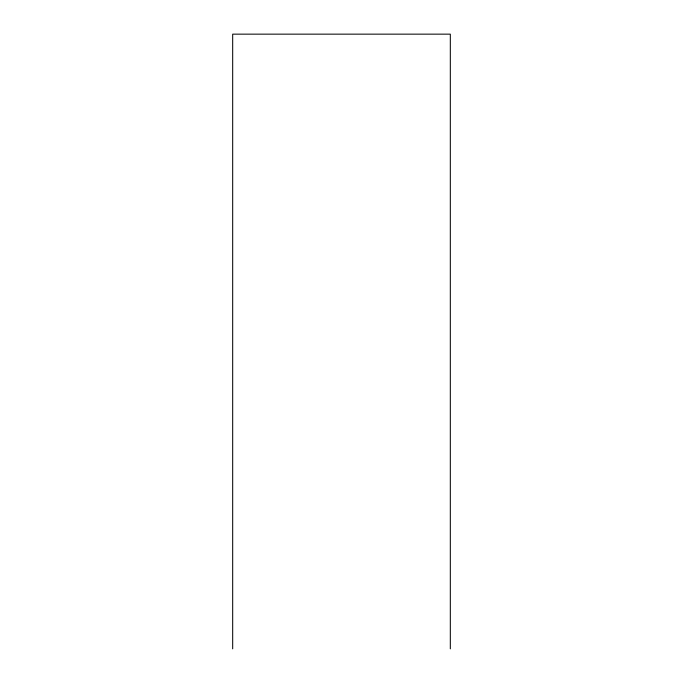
<?xml version="1.0" encoding="UTF-8"?>
<svg xmlns="http://www.w3.org/2000/svg" width="683" height="683" viewBox="0 0 683 683"><rect width="100%" height="100%" fill="white"/><g stroke="black" fill="none" stroke-linecap="round" stroke-linejoin="round"><path stroke-width="1.02" d="M450.319 648.85L450.319 34.15L232.681 34.15L232.681 648.85"/></g></svg>
